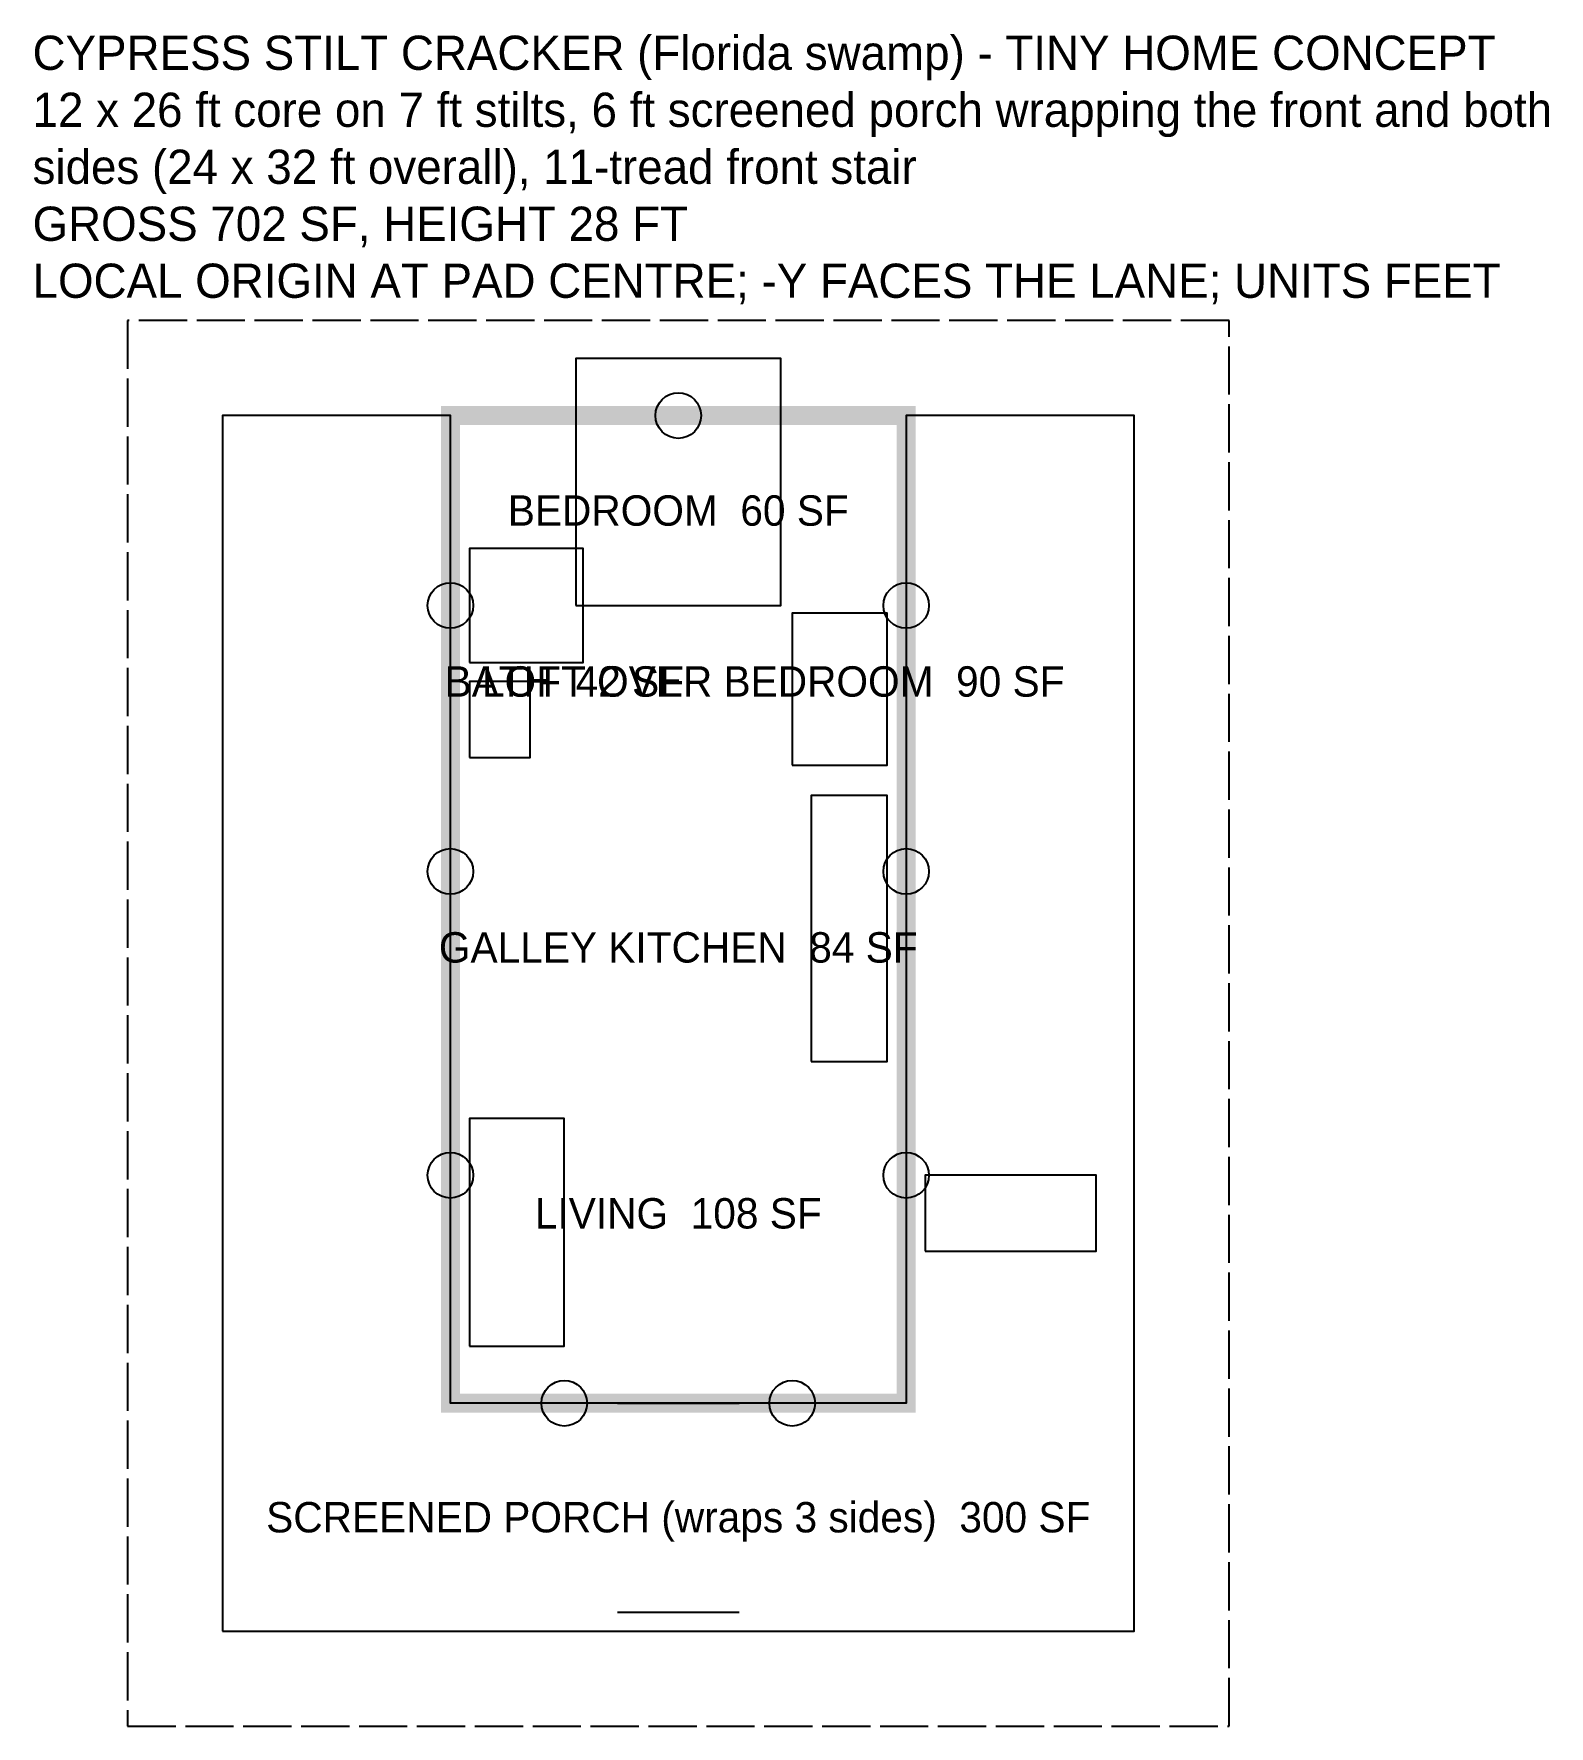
# Model space of a CAD drawing. Header units: feet. Extents: x -17 to 22.9, y -16.5 to 28.
import ezdxf
from ezdxf.enums import TextEntityAlignment as Align

# ---------------------------------------------------------------- set-up
doc = ezdxf.new("R2010")
doc.units = ezdxf.units.FT
doc.linetypes.add('DASHED', pattern=[1.524, 1.27, -0.254])
for name, color, linetype in [('A-ANNO', 2, 'Continuous'), ('A-DECK', 32, 'Continuous'), ('A-DOOR', 3, 'Continuous'), ('A-FURN', 9, 'Continuous'), ('A-GLAZ', 4, 'Continuous'), ('A-ROOF-OUTL', 8, 'Continuous'), ('A-WALL', 7, 'Continuous')]:
    doc.layers.add(name, color=color, linetype=linetype)

msp = doc.modelspace()

# ---------------------------------------------------------------- linework, layer by layer
at = {"layer": 'A-DECK'}
msp.add_lwpolyline([(-12, -14), (12, -14), (12, 18), (6, 18), (6, -8), (-6, -8), (-6, 18), (-12, 18)], close=True, dxfattribs=at)
at = {"layer": 'A-DOOR'}
for p, q in [((-1.6, -8), (1.6, -8)), ((-1.6, -13.5), (1.6, -13.5))]:
    msp.add_line(p, q, dxfattribs=at)
at = {"layer": 'A-FURN'}
for points in [[(-2.7, 13), (2.7, 13), (2.7, 19.5), (-2.7, 19.5)], [(-5.5, 11.5), (-2.5, 11.5), (-2.5, 14.5), (-5.5, 14.5)], [(3, 8.8), (5.5, 8.8), (5.5, 12.8), (3, 12.8)], [(-5.5, 9), (-3.9, 9), (-3.9, 11), (-5.5, 11)], [(3.5, 1), (5.5, 1), (5.5, 8), (3.5, 8)], [(-5.5, -6.5), (-3, -6.5), (-3, -0.5), (-5.5, -0.5)], [(6.5, -4), (11, -4), (11, -2), (6.5, -2)]]:
    msp.add_lwpolyline(points, close=True, dxfattribs=at)
at = {"layer": 'A-GLAZ'}
for centre in [(0, 18), (-6, 13), (6, 13), (-6, 6), (6, 6), (-6, -2), (6, -2), (-3, -8), (3, -8)]:
    msp.add_circle(centre, 0.6, dxfattribs=at)
at = {"layer": 'A-ROOF-OUTL', "linetype": 'DASHED'}
msp.add_lwpolyline([(-14.5, -16.5), (14.5, -16.5), (14.5, 20.5), (-14.5, 20.5)], close=True, dxfattribs=at)
at = {"layer": 'A-WALL', "const_width": 0.5}
msp.add_lwpolyline([(-6, -8), (6, -8), (6, 18), (-6, 18)], close=True, dxfattribs=at)

# ---------------------------------------------------------------- texts
at = {"layer": 'A-ANNO'}
for s, p in [('BEDROOM  60 SF', (0, 15.5)), ('BATH  42 SF', (-3, 11)), ('LOFT OVER BEDROOM  90 SF', (2.5, 11)), ('GALLEY KITCHEN  84 SF', (0, 4)), ('LIVING  108 SF', (0, -3)), ('SCREENED PORCH (wraps 3 sides)  300 SF', (0, -11))]:
    msp.add_text(s, height=0.8, dxfattribs=at).set_placement(p, align=Align.MIDDLE_CENTER)
at = {"layer": 'A-ANNO', "insert": (-17, 28), "char_height": 0.9, "width": 40, "attachment_point": 1}
msp.add_mtext('CYPRESS STILT CRACKER (Florida swamp) - TINY HOME CONCEPT\\P12 x 26 ft core on 7 ft stilts, 6 ft screened porch wrapping the front and both sides (24 x 32 ft overall), 11-tread front stair\\PGROSS 702 SF, HEIGHT 28 FT\\PLOCAL ORIGIN AT PAD CENTRE; -Y FACES THE LANE; UNITS FEET', dxfattribs=at)

doc.saveas('drawing.dxf')
